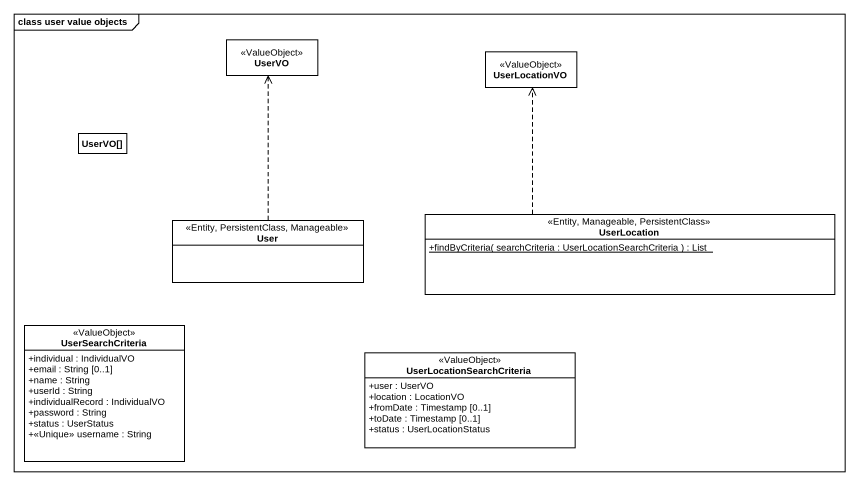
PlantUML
@startuml
mainframe class user value objects
hide circle
hide empty members
skinparam classAttributeIconSize 0
class UserVO <<ValueObject>>
class UserLocationVO <<ValueObject>>
class "UserVO[]" as UserVO_2
class User <<Entity, PersistentClass, Manageable>>
class UserLocation <<Entity, Manageable, PersistentClass>> {
  {static} +findByCriteria( searchCriteria : UserLocationSearchCriteria ) : List
}
class UserSearchCriteria <<ValueObject>> {
  +individual : IndividualVO
  +email : String [0..1]
  +name : String
  +userId : String
  +individualRecord : IndividualVO
  +password : String
  +status : UserStatus
  +<<Unique>> username : String
}
class UserLocationSearchCriteria <<ValueObject>> {
  +user : UserVO
  +location : LocationVO
  +fromDate : Timestamp [0..1]
  +toDate : Timestamp [0..1]
  +status : UserLocationStatus
}
User .up.> UserVO
UserLocation .up.> UserLocationVO
@enduml
